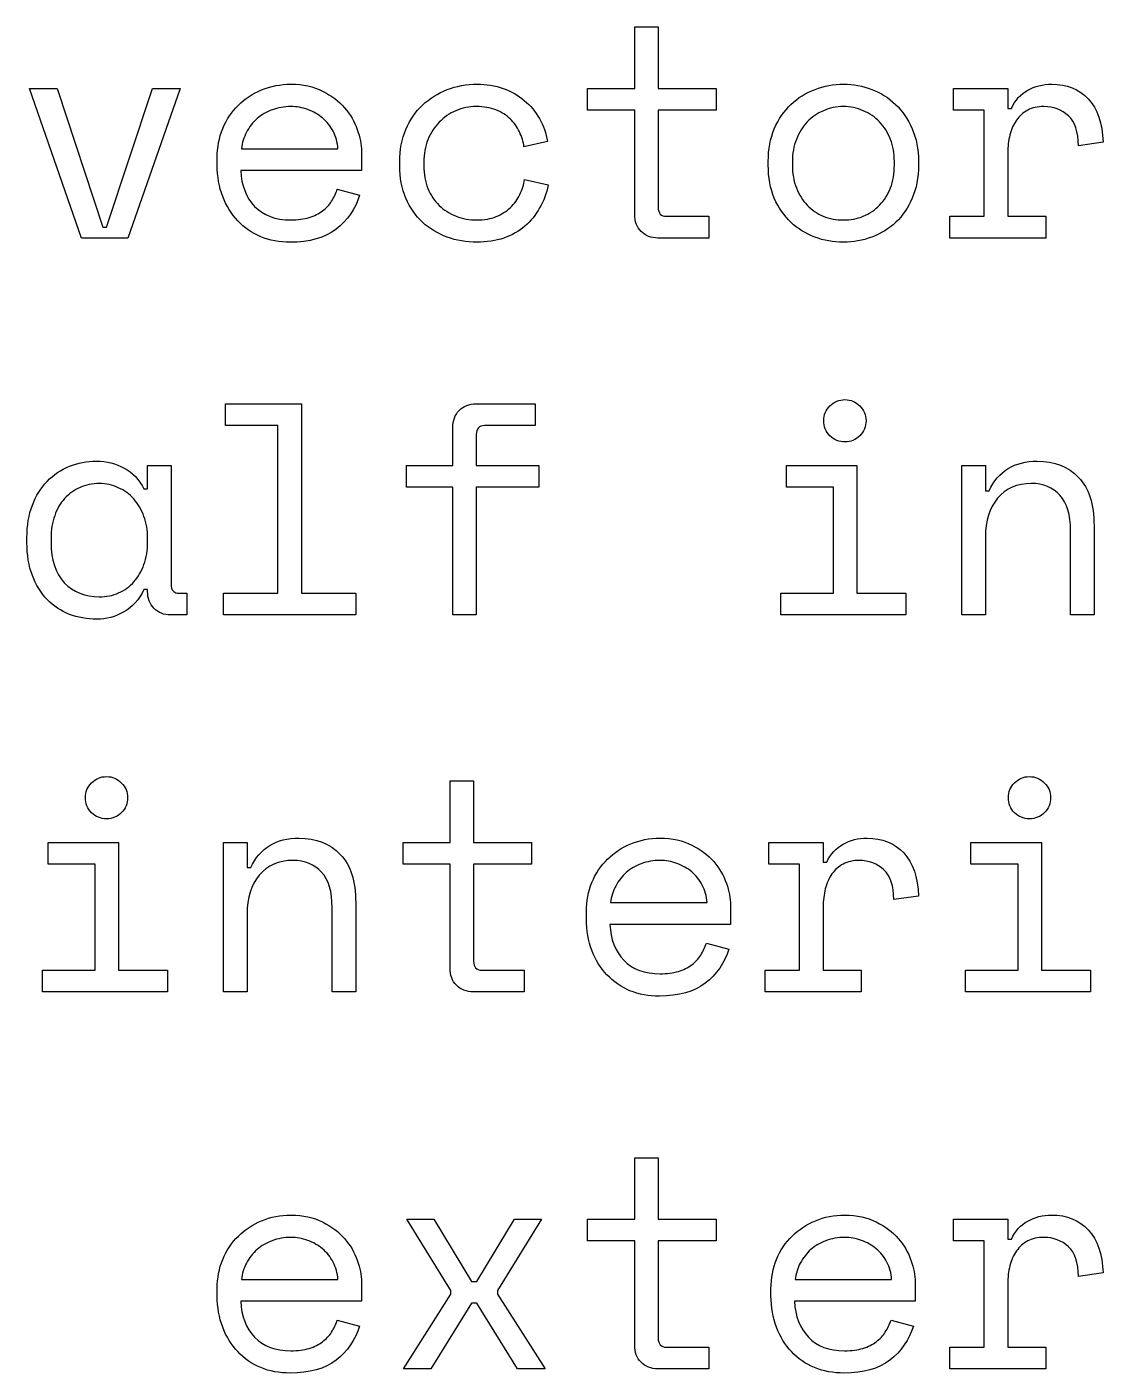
# Model space of a CAD drawing. Extents: x 0 to 841, y 0 to 662.
# Drawn here: x 206.97 to 222.07, y 611.16 to 630.06 of the extents above; entities that cross this region are included whole.
import ezdxf

# ---------------------------------------------------------------- set-up
doc = ezdxf.new("R2010")
doc.units = 0
doc.layers.get('0').update_dxf_attribs({"linetype": 'CONTINUOUS'})

msp = doc.modelspace()

# ---------------------------------------------------------------- linework, layer by layer
at = {"color": 4}
for points in [[(214.838522, 629.197337), (215.498921, 629.197337), (215.498921, 630.060937), (215.829121, 630.060937), (215.829121, 629.197337), (216.641921, 629.197337), (216.641921, 628.892537), (215.829121, 628.892537), (215.829121, 627.529404)], [(215.498921, 627.427804), (215.498921, 628.892537), (214.838522, 628.892537), (214.838522, 629.197337)], [(220.735551, 628.291404), (220.735551, 627.402404), (221.268951, 627.402404), (221.268951, 627.097604), (219.922751, 627.097604), (219.922751, 627.402404), (220.405351, 627.402404), (220.405351, 628.892537), (219.973551, 628.892537), (219.973551, 629.197337)], [(219.973551, 629.197337), (220.735551, 629.197337), (220.735551, 628.917937), (220.786351, 628.917937)], [(209.978661, 628.35067), (211.333328, 628.35067)], [(214.275491, 628.45227), (213.945291, 628.37607)], [(222.073284, 628.443804), (221.72615, 628.393004)], [(209.639995, 628.12207), (209.639995, 628.22367)], [(211.663528, 628.316804), (211.663528, 628.04587), (209.970195, 628.04587)], [(212.201158, 628.113604), (212.201158, 628.164404)], [(212.539825, 628.164404), (212.539825, 628.113604)], [(217.374288, 628.12207), (217.374288, 628.17287)], [(217.712954, 628.17287), (217.712954, 628.12207)], [(219.14382, 628.12207), (219.14382, 628.17287)], [(219.482487, 628.17287), (219.482487, 628.12207)], [(211.324861, 627.783404), (211.638128, 627.698737)], [(213.953758, 627.91887), (214.283958, 627.84267)], [(215.943421, 627.402404), (216.540321, 627.402404), (216.540321, 627.097604), (215.824888, 627.097604)], [(213.272191, 624.769271), (214.101924, 624.769271), (214.101924, 624.464471), (213.390725, 624.464471)], [(212.298525, 623.905672), (212.946225, 623.905672), (212.946225, 624.439071)], [(213.276425, 624.337471), (213.276425, 623.905672), (214.152724, 623.905672), (214.152724, 623.600872), (213.276425, 623.600872), (213.276425, 621.805939), (212.946225, 621.805939), (212.946225, 623.600872), (212.298525, 623.600872), (212.298525, 623.905672)], [(208.611298, 623.575472), (208.662098, 623.575472), (208.662098, 623.905672), (208.992298, 623.905672), (208.992298, 622.237739)], [(220.422284, 621.805939), (220.092084, 621.805939), (220.092084, 623.905672), (220.422284, 623.905672), (220.422284, 623.550072), (220.473084, 623.550072)], [(221.946284, 623.059005), (221.946284, 621.805939), (221.616084, 621.805939), (221.616084, 622.991272)], [(206.968765, 622.821938), (206.968765, 622.889672)], [(207.307432, 622.889672), (207.307432, 622.821938)], [(208.662098, 622.830405), (208.662098, 622.881205)], [(220.422284, 622.898138), (220.422284, 621.805939)], [(208.662098, 622.161539), (208.611298, 622.161539)], [(208.662098, 622.136139), (208.662098, 622.161539)], [(209.106598, 622.110739), (209.212431, 622.110739), (209.212431, 621.805939), (208.988064, 621.805939)]]:
    msp.add_lwpolyline(points, dxfattribs=at)
for points in [[(208.386931, 627.097604), (207.734998, 627.097604), (207.002632, 629.197337), (207.392098, 629.197337), (208.035565, 627.250004), (208.086365, 627.250004), (208.729831, 629.197337), (209.119298, 629.197337)], [(210.672928, 628.943337)], [(218.428387, 627.351604)], [(209.728895, 622.110739), (210.490895, 622.110739), (210.490895, 624.464471), (209.754295, 624.464471), (209.754295, 624.769271), (210.821095, 624.769271), (210.821095, 622.110739), (211.583094, 622.110739), (211.583094, 621.805939), (209.728895, 621.805939)], [(218.153221, 624.532205)], [(217.552088, 622.110739), (218.288687, 622.110739), (218.288687, 623.600872), (217.628287, 623.600872), (217.628287, 623.905672), (218.618887, 623.905672), (218.618887, 622.110739), (219.304687, 622.110739), (219.304687, 621.805939), (217.552088, 621.805939)], [(207.984765, 622.059939)]]:
    msp.add_lwpolyline(points, close=True, dxfattribs=at)
at = {"color": 1}
for points in [[(212.247725, 618.614005), (212.908125, 618.614005), (212.908125, 619.477605), (213.238325, 619.477605), (213.238325, 618.614005), (214.051124, 618.614005), (214.051124, 618.309205), (213.238325, 618.309205), (213.238325, 616.946072)], [(210.059095, 616.514272), (209.728895, 616.514272), (209.728895, 618.614005), (210.059095, 618.614005), (210.059095, 618.258405), (210.109895, 618.258405)], [(212.908125, 616.844472), (212.908125, 618.309205), (212.247725, 618.309205), (212.247725, 618.614005)], [(218.144754, 617.708072), (218.144754, 616.819072), (218.678154, 616.819072), (218.678154, 616.514272), (217.331954, 616.514272), (217.331954, 616.819072), (217.814554, 616.819072), (217.814554, 618.309205), (217.382754, 618.309205), (217.382754, 618.614005)], [(217.382754, 618.614005), (218.144754, 618.614005), (218.144754, 618.334605), (218.195554, 618.334605)], [(211.583094, 617.767339), (211.583094, 616.514272), (211.252894, 616.514272), (211.252894, 617.699605)], [(215.160255, 617.767339), (216.514921, 617.767339)], [(219.482487, 617.860472), (219.135354, 617.809672)], [(210.059095, 617.606472), (210.059095, 616.514272)], [(214.821588, 617.538739), (214.821588, 617.640339)], [(216.845121, 617.733472), (216.845121, 617.462539), (215.151788, 617.462539)], [(216.506454, 617.200072), (216.819721, 617.115405)], [(213.352625, 616.819072), (213.949524, 616.819072), (213.949524, 616.514272), (213.234091, 616.514272)]]:
    msp.add_lwpolyline(points, dxfattribs=at)
for points in [[(207.790031, 619.240538)], [(220.744017, 619.240538)], [(207.188898, 616.819072), (207.925498, 616.819072), (207.925498, 618.309205), (207.265098, 618.309205), (207.265098, 618.614005), (208.255698, 618.614005), (208.255698, 616.819072), (208.941498, 616.819072), (208.941498, 616.514272), (207.188898, 616.514272)], [(220.142884, 616.819072), (220.879484, 616.819072), (220.879484, 618.309205), (220.219084, 618.309205), (220.219084, 618.614005), (221.209684, 618.614005), (221.209684, 616.819072), (221.895484, 616.819072), (221.895484, 616.514272), (220.142884, 616.514272)], [(215.854521, 618.360005)]]:
    msp.add_lwpolyline(points, close=True, dxfattribs=at)
at = {"color": 5}
for points in [[(214.838522, 613.32234), (215.498921, 613.32234), (215.498921, 614.185939), (215.829121, 614.185939), (215.829121, 613.32234), (216.641921, 613.32234), (216.641921, 613.01754), (215.829121, 613.01754), (215.829121, 611.654407)], [(215.498921, 611.552807), (215.498921, 613.01754), (214.838522, 613.01754), (214.838522, 613.32234)], [(220.735551, 612.416407), (220.735551, 611.527407), (221.268951, 611.527407), (221.268951, 611.222607), (219.922751, 611.222607), (219.922751, 611.527407), (220.405351, 611.527407), (220.405351, 613.01754), (219.973551, 613.01754), (219.973551, 613.32234)], [(219.973551, 613.32234), (220.735551, 613.32234), (220.735551, 613.04294), (220.786351, 613.04294)], [(209.978661, 612.475673), (211.333328, 612.475673)], [(217.751054, 612.475673), (219.10572, 612.475673)], [(222.073284, 612.568807), (221.72615, 612.518007)], [(209.639995, 612.247073), (209.639995, 612.348673)], [(211.663528, 612.441807), (211.663528, 612.170873), (209.970195, 612.170873)], [(217.412388, 612.247073), (217.412388, 612.348673)], [(219.43592, 612.441807), (219.43592, 612.170873), (217.742587, 612.170873)], [(211.324861, 611.908407), (211.638128, 611.82374)], [(219.097254, 611.908407), (219.41052, 611.82374)], [(215.943421, 611.527407), (216.540321, 611.527407), (216.540321, 611.222607), (215.824888, 611.222607)]]:
    msp.add_lwpolyline(points, dxfattribs=at)
for points in [[(213.814058, 613.32234), (214.190824, 613.32234), (213.572758, 612.323273), (213.572758, 612.272473), (214.241624, 611.222607), (213.856391, 611.222607), (213.284891, 612.145473), (213.208691, 612.145473), (212.637191, 611.222607), (212.251958, 611.222607), (212.920825, 612.272473), (212.920825, 612.323273), (212.302758, 613.32234), (212.679525, 613.32234), (213.208691, 612.450273), (213.284891, 612.450273)], [(210.672928, 613.06834)], [(218.445321, 613.06834)]]:
    msp.add_lwpolyline(points, close=True, dxfattribs=at)
at = {"color": 4}
for points in [[(209.936328, 628.96027), (210.029461, 629.053403), (210.138117, 629.12537), (210.262295, 629.17617)], [(210.262295, 629.17617), (210.389295, 629.229792), (210.526172, 629.256603), (210.672928, 629.256603)], [(210.672928, 629.256603), (210.845083, 629.256603), (210.99325, 629.224148), (211.117428, 629.159237)], [(211.117428, 629.159237), (211.244428, 629.097148), (211.347439, 629.019537), (211.426461, 628.926404)], [(212.522891, 628.964504), (212.621669, 629.057637), (212.735969, 629.129603), (212.865791, 629.180403)], [(212.865791, 629.180403), (212.998436, 629.231203), (213.138136, 629.256603), (213.284891, 629.256603)], [(213.284891, 629.256603), (213.417536, 629.256603), (213.540302, 629.236848), (213.653191, 629.197337)], [(213.653191, 629.197337), (213.76608, 629.157826), (213.864858, 629.101381), (213.949524, 629.028003)], [(217.691787, 628.97297), (217.790565, 629.066103), (217.903454, 629.136659), (218.030454, 629.184637)], [(218.030454, 629.184637), (218.157454, 629.232615), (218.290098, 629.256603), (218.428387, 629.256603)], [(218.428387, 629.256603), (218.566676, 629.256603), (218.699321, 629.232615), (218.82632, 629.184637)], [(218.82632, 629.184637), (218.95332, 629.136659), (219.064798, 629.066103), (219.160754, 628.97297)], [(220.786351, 628.917937), (220.839973, 629.033648), (220.916173, 629.118315), (221.014951, 629.171937)], [(221.014951, 629.171937), (221.113728, 629.228381), (221.226617, 629.256603), (221.353617, 629.256603)], [(221.353617, 629.256603), (221.565284, 629.256603), (221.736028, 629.187459), (221.86585, 629.04917)], [(209.716195, 628.634304), (209.769817, 628.761304), (209.843195, 628.869959), (209.936328, 628.96027)], [(210.672928, 628.943337), (210.579795, 628.943337), (210.492306, 628.927815), (210.410461, 628.89677)], [(210.909995, 628.901004), (210.833795, 628.929226), (210.754772, 628.943337), (210.672928, 628.943337)], [(211.426461, 628.926404), (211.508306, 628.83327), (211.567572, 628.73167), (211.604261, 628.621604)], [(212.285825, 628.621604), (212.345092, 628.75707), (212.424114, 628.87137), (212.522891, 628.964504)], [(213.276425, 628.943337), (213.174825, 628.943337), (213.078869, 628.923581), (212.988558, 628.88407)], [(213.551591, 628.89677), (213.472569, 628.927815), (213.380847, 628.943337), (213.276425, 628.943337)], [(213.949524, 629.028003), (214.037013, 628.957448), (214.107569, 628.872781), (214.161191, 628.774004)], [(217.458954, 628.63007), (217.518221, 628.765537), (217.595832, 628.879837), (217.691787, 628.97297)], [(218.428387, 628.943337), (218.32961, 628.943337), (218.236476, 628.923581), (218.148987, 628.88407)], [(218.707787, 628.88407), (218.620298, 628.923581), (218.527165, 628.943337), (218.428387, 628.943337)], [(219.160754, 628.97297), (219.259531, 628.879837), (219.337143, 628.765537), (219.393587, 628.63007)], [(221.243551, 628.943337), (221.156062, 628.943337), (221.079862, 628.926404), (221.014951, 628.892537)], [(221.58645, 628.812104), (221.493317, 628.899592), (221.379017, 628.943337), (221.243551, 628.943337)], [(221.86585, 629.04917), (221.995673, 628.910881), (222.064817, 628.709092), (222.073284, 628.443804)], [(210.198795, 628.774004), (210.139528, 628.720381), (210.090139, 628.656881), (210.050628, 628.583504)], [(210.410461, 628.89677), (210.331439, 628.868548), (210.260884, 628.827626), (210.198795, 628.774004)], [(211.117428, 628.78247), (211.058161, 628.83327), (210.989017, 628.872781), (210.909995, 628.901004)], [(211.265594, 628.596204), (211.228906, 628.669581), (211.179517, 628.73167), (211.117428, 628.78247)], [(212.755725, 628.723204), (212.687991, 628.65547), (212.634369, 628.573626), (212.594858, 628.47767)], [(212.988558, 628.88407), (212.901069, 628.847381), (212.823458, 628.793759), (212.755725, 628.723204)], [(213.750558, 628.76977), (213.696936, 628.823392), (213.630613, 628.865726), (213.551591, 628.89677)], [(213.881791, 628.587737), (213.850747, 628.658292), (213.807002, 628.71897), (213.750558, 628.76977)], [(214.161191, 628.774004), (214.217635, 628.675226), (214.255735, 628.567981), (214.275491, 628.45227)], [(217.920387, 628.727437), (217.855476, 628.659704), (217.804676, 628.577859), (217.767987, 628.481904)], [(218.148987, 628.88407), (218.061498, 628.847381), (217.985298, 628.79517), (217.920387, 628.727437)], [(218.936387, 628.727437), (218.871476, 628.79517), (218.795276, 628.847381), (218.707787, 628.88407)], [(219.088787, 628.481904), (219.052098, 628.577859), (219.001298, 628.659704), (218.936387, 628.727437)], [(220.858317, 628.752837), (220.815984, 628.69357), (220.78494, 628.624426), (220.765184, 628.545404)], [(221.014951, 628.892537), (220.952862, 628.85867), (220.900651, 628.812104), (220.858317, 628.752837)], [(221.72615, 628.393004), (221.72615, 628.587737), (221.679584, 628.727437), (221.58645, 628.812104)], [(209.639995, 628.22367), (209.639995, 628.370426), (209.665395, 628.507304), (209.716195, 628.634304)], [(210.050628, 628.583504), (210.013939, 628.512948), (209.98995, 628.435337), (209.978661, 628.35067)], [(211.333328, 628.35067), (211.327683, 628.440981), (211.305106, 628.522826), (211.265594, 628.596204)], [(211.604261, 628.621604), (211.643772, 628.511537), (211.663528, 628.409937), (211.663528, 628.316804)], [(212.201158, 628.164404), (212.201158, 628.333737), (212.22938, 628.486137), (212.285825, 628.621604)], [(213.945291, 628.37607), (213.936824, 628.449448), (213.915658, 628.520004), (213.881791, 628.587737)], [(217.374288, 628.17287), (217.374288, 628.345026), (217.40251, 628.497426), (217.458954, 628.63007)], [(219.393587, 628.63007), (219.452854, 628.497426), (219.482487, 628.345026), (219.482487, 628.17287)], [(220.765184, 628.545404), (220.745428, 628.466381), (220.735551, 628.381715), (220.735551, 628.291404)], [(212.594858, 628.47767), (212.558169, 628.381715), (212.539825, 628.277293), (212.539825, 628.164404)], [(217.767987, 628.481904), (217.731299, 628.38877), (217.712954, 628.285759), (217.712954, 628.17287)], [(219.14382, 628.17287), (219.14382, 628.285759), (219.125476, 628.38877), (219.088787, 628.481904)], [(209.716195, 627.681804), (209.665395, 627.814448), (209.639995, 627.961204), (209.639995, 628.12207)], [(209.970195, 628.04587), (209.978661, 627.837026), (210.043573, 627.669104), (210.164928, 627.542104)], [(212.285825, 627.656404), (212.22938, 627.789048), (212.201158, 627.941448), (212.201158, 628.113604)], [(212.539825, 628.113604), (212.539825, 627.99507), (212.558169, 627.887826), (212.594858, 627.79187)], [(217.458954, 627.656404), (217.40251, 627.79187), (217.374288, 627.947093), (217.374288, 628.12207)], [(217.712954, 628.12207), (217.712954, 628.003537), (217.731299, 627.896293), (217.767987, 627.800337)], [(219.088787, 627.800337), (219.125476, 627.896293), (219.14382, 628.003537), (219.14382, 628.12207)], [(219.482487, 628.12207), (219.482487, 627.947093), (219.452854, 627.79187), (219.393587, 627.656404)], [(211.244428, 627.614071), (211.278294, 627.667693), (211.305106, 627.724137), (211.324861, 627.783404)], [(212.594858, 627.79187), (212.634369, 627.698737), (212.687991, 627.619715), (212.755725, 627.554804)], [(213.886024, 627.707204), (213.919891, 627.774937), (213.942469, 627.845493), (213.953758, 627.91887)], [(214.283958, 627.84267), (214.26138, 627.726959), (214.221869, 627.619715), (214.165424, 627.520937)], [(217.767987, 627.800337), (217.804676, 627.707204), (217.855476, 627.626771), (217.920387, 627.559037)], [(218.936387, 627.559037), (219.001298, 627.626771), (219.052098, 627.707204), (219.088787, 627.800337)], [(209.927861, 627.338904), (209.83755, 627.434859), (209.766995, 627.549159), (209.716195, 627.681804)], [(211.117428, 627.478604), (211.17105, 627.518115), (211.213383, 627.563271), (211.244428, 627.614071)], [(211.638128, 627.698737), (211.578861, 627.504004), (211.468794, 627.344548), (211.307928, 627.220371)], [(212.522891, 627.317737), (212.424114, 627.410871), (212.345092, 627.523759), (212.285825, 627.656404)], [(213.754791, 627.525171), (213.811236, 627.578793), (213.85498, 627.639471), (213.886024, 627.707204)], [(217.691787, 627.317737), (217.595832, 627.410871), (217.518221, 627.523759), (217.458954, 627.656404)], [(219.393587, 627.656404), (219.337143, 627.523759), (219.260943, 627.410871), (219.164987, 627.317737)], [(210.164928, 627.542104), (210.286284, 627.415104), (210.455617, 627.351604), (210.672928, 627.351604)], [(210.931161, 627.385471), (211.004539, 627.408048), (211.066628, 627.439093), (211.117428, 627.478604)], [(212.755725, 627.554804), (212.823458, 627.489893), (212.90248, 627.439093), (212.992791, 627.402404)], [(212.992791, 627.402404), (213.083102, 627.368537), (213.180469, 627.351604), (213.284891, 627.351604)], [(213.555825, 627.398171), (213.634847, 627.432037), (213.701169, 627.474371), (213.754791, 627.525171)], [(214.165424, 627.520937), (214.111802, 627.422159), (214.042658, 627.336082), (213.957991, 627.262704)], [(215.587821, 627.190737), (215.528555, 627.252826), (215.498921, 627.331848), (215.498921, 627.427804)], [(215.829121, 627.529404), (215.829121, 627.444737), (215.867221, 627.402404), (215.943421, 627.402404)], [(217.920387, 627.559037), (217.985298, 627.491304), (218.060087, 627.439093), (218.144754, 627.402404)], [(218.144754, 627.402404), (218.232243, 627.368537), (218.326787, 627.351604), (218.428387, 627.351604)], [(218.428387, 627.351604), (218.529987, 627.351604), (218.623121, 627.368537), (218.707787, 627.402404)], [(218.707787, 627.402404), (218.795276, 627.439093), (218.871476, 627.491304), (218.936387, 627.559037)], [(210.249595, 627.114537), (210.125417, 627.16816), (210.018173, 627.242948), (209.927861, 627.338904)], [(211.307928, 627.220371), (211.149883, 627.099015), (210.935395, 627.038337), (210.664461, 627.038337)], [(210.672928, 627.351604), (210.771706, 627.351604), (210.857783, 627.362893), (210.931161, 627.385471)], [(212.865791, 627.110304), (212.735969, 627.158282), (212.621669, 627.227426), (212.522891, 627.317737)], [(213.284891, 627.351604), (213.389313, 627.351604), (213.479625, 627.367126), (213.555825, 627.398171)], [(213.957991, 627.262704), (213.873324, 627.192148), (213.774547, 627.137115), (213.661658, 627.097604)], [(218.026221, 627.110304), (217.899221, 627.158282), (217.787743, 627.227426), (217.691787, 627.317737)], [(219.164987, 627.317737), (219.069032, 627.227426), (218.956143, 627.158282), (218.82632, 627.110304)], [(210.664461, 627.038337), (210.514884, 627.038337), (210.376595, 627.063737), (210.249595, 627.114537)], [(213.284891, 627.038337), (213.138136, 627.038337), (212.998436, 627.062326), (212.865791, 627.110304)], [(213.661658, 627.097604), (213.548769, 627.058093), (213.42318, 627.038337), (213.284891, 627.038337)], [(215.824888, 627.097604), (215.728932, 627.097604), (215.64991, 627.128648), (215.587821, 627.190737)], [(218.428387, 627.038337), (218.287276, 627.038337), (218.153221, 627.062326), (218.026221, 627.110304)], [(218.82632, 627.110304), (218.699321, 627.062326), (218.566676, 627.038337), (218.428387, 627.038337)], [(213.035125, 624.676138), (213.097214, 624.738227), (213.176236, 624.769271), (213.272191, 624.769271)], [(218.237887, 624.739638), (218.297154, 624.798905), (218.36771, 624.828538), (218.449554, 624.828538)], [(218.449554, 624.828538), (218.531398, 624.828538), (218.600543, 624.798905), (218.656987, 624.739638)], [(212.946225, 624.439071), (212.946225, 624.535027), (212.975858, 624.614049), (213.035125, 624.676138)], [(218.153221, 624.532205), (218.153221, 624.614049), (218.181443, 624.683194), (218.237887, 624.739638)], [(218.656987, 624.739638), (218.716254, 624.683194), (218.745887, 624.614049), (218.745887, 624.532205)], [(213.390725, 624.464471), (213.314525, 624.464471), (213.276425, 624.422138), (213.276425, 624.337471)], [(218.237887, 624.320538), (218.181443, 624.379805), (218.153221, 624.45036), (218.153221, 624.532205)], [(218.745887, 624.532205), (218.745887, 624.45036), (218.716254, 624.379805), (218.656987, 624.320538)], [(218.449554, 624.235871), (218.36771, 624.235871), (218.297154, 624.264094), (218.237887, 624.320538)], [(218.656987, 624.320538), (218.600543, 624.264094), (218.531398, 624.235871), (218.449554, 624.235871)], [(207.252398, 623.681305), (207.342709, 623.774438), (207.447131, 623.844994), (207.565665, 623.892972)], [(207.565665, 623.892972), (207.684198, 623.940949), (207.809787, 623.964938), (207.942431, 623.964938)], [(207.942431, 623.964938), (208.086365, 623.964938), (208.216187, 623.932483), (208.331898, 623.867572)], [(208.331898, 623.867572), (208.450431, 623.805483), (208.543565, 623.708116), (208.611298, 623.575472)], [(220.473084, 623.550072), (220.602906, 623.826649), (220.828684, 623.964938), (221.150417, 623.964938)], [(221.150417, 623.964938), (221.393128, 623.964938), (221.58645, 623.888738), (221.730384, 623.736338)], [(207.044965, 623.346872), (207.095765, 623.479516), (207.164909, 623.590994), (207.252398, 623.681305)], [(207.984765, 623.651672), (207.885987, 623.651672), (207.795676, 623.633327), (207.713831, 623.596638)], [(208.251465, 623.592405), (208.16962, 623.631916), (208.08072, 623.651672), (207.984765, 623.651672)], [(221.065751, 623.651672), (220.865373, 623.651672), (220.707328, 623.582527), (220.591617, 623.444238)], [(221.467917, 623.486572), (221.369139, 623.596638), (221.235084, 623.651672), (221.065751, 623.651672)], [(221.730384, 623.736338), (221.874317, 623.586761), (221.946284, 623.360983), (221.946284, 623.059005)], [(207.497931, 623.440005), (207.438665, 623.375094), (207.392098, 623.294661), (207.358231, 623.198705)], [(207.713831, 623.596638), (207.631987, 623.559949), (207.56002, 623.507738), (207.497931, 623.440005)], [(208.467365, 623.435772), (208.408098, 623.503505), (208.336131, 623.555716), (208.251465, 623.592405)], [(208.611298, 623.190238), (208.577431, 623.286194), (208.529453, 623.368038), (208.467365, 623.435772)], [(220.591617, 623.444238), (220.478729, 623.308772), (220.422284, 623.126738), (220.422284, 622.898138)], [(221.616084, 622.991272), (221.616084, 623.211405), (221.566695, 623.376505), (221.467917, 623.486572)], [(206.968765, 622.889672), (206.968765, 623.061827), (206.994165, 623.214227), (207.044965, 623.346872)], [(207.358231, 623.198705), (207.324365, 623.105572), (207.307432, 623.002561), (207.307432, 622.889672)], [(208.662098, 622.881205), (208.662098, 622.994094), (208.645164, 623.097105), (208.611298, 623.190238)], [(207.044965, 622.360505), (206.994165, 622.49315), (206.968765, 622.646961), (206.968765, 622.821938)], [(207.307432, 622.821938), (207.307432, 622.58205), (207.36952, 622.394372), (207.493698, 622.258905)], [(208.611298, 622.512905), (208.645164, 622.608861), (208.662098, 622.714694), (208.662098, 622.830405)], [(208.471598, 622.271605), (208.530865, 622.339339), (208.577431, 622.419772), (208.611298, 622.512905)], [(207.252398, 622.021839), (207.164909, 622.114972), (207.095765, 622.227861), (207.044965, 622.360505)], [(207.493698, 622.258905), (207.620698, 622.126261), (207.784387, 622.059939), (207.984765, 622.059939)], [(207.984765, 622.059939), (208.083542, 622.059939), (208.173854, 622.078283), (208.255698, 622.114972)], [(208.255698, 622.114972), (208.340365, 622.151661), (208.412331, 622.203872), (208.471598, 622.271605)], [(208.611298, 622.161539), (208.543565, 622.020428), (208.44902, 621.916005), (208.327665, 621.848272)], [(208.750998, 621.899072), (208.691731, 621.961161), (208.662098, 622.040183), (208.662098, 622.136139)], [(208.992298, 622.237739), (208.992298, 622.153072), (209.030398, 622.110739), (209.106598, 622.110739)], [(207.565665, 621.814405), (207.447131, 621.862383), (207.342709, 621.931528), (207.252398, 622.021839)], [(207.950898, 621.746672), (207.812609, 621.746672), (207.684198, 621.76925), (207.565665, 621.814405)], [(208.327665, 621.848272), (208.209131, 621.780539), (208.083542, 621.746672), (207.950898, 621.746672)], [(208.988064, 621.805939), (208.892109, 621.805939), (208.813087, 621.836983), (208.750998, 621.899072)]]:
    msp.add_open_spline(points, degree=3, dxfattribs=at)
at = {"color": 1}
for points in [[(207.874698, 619.447971), (207.933965, 619.507238), (208.00452, 619.536871), (208.086365, 619.536871)], [(208.086365, 619.536871), (208.168209, 619.536871), (208.237353, 619.507238), (208.293798, 619.447971)], [(220.828684, 619.447971), (220.887951, 619.507238), (220.958506, 619.536871), (221.040351, 619.536871)], [(221.040351, 619.536871), (221.122195, 619.536871), (221.191339, 619.507238), (221.247784, 619.447971)], [(207.790031, 619.240538), (207.790031, 619.322383), (207.818254, 619.391527), (207.874698, 619.447971)], [(208.293798, 619.447971), (208.353065, 619.391527), (208.382698, 619.322383), (208.382698, 619.240538)], [(220.744017, 619.240538), (220.744017, 619.322383), (220.77224, 619.391527), (220.828684, 619.447971)], [(221.247784, 619.447971), (221.307051, 619.391527), (221.336684, 619.322383), (221.336684, 619.240538)], [(207.874698, 619.028872), (207.818254, 619.088138), (207.790031, 619.158694), (207.790031, 619.240538)], [(208.382698, 619.240538), (208.382698, 619.158694), (208.353065, 619.088138), (208.293798, 619.028872)], [(220.828684, 619.028872), (220.77224, 619.088138), (220.744017, 619.158694), (220.744017, 619.240538)], [(221.336684, 619.240538), (221.336684, 619.158694), (221.307051, 619.088138), (221.247784, 619.028872)], [(208.086365, 618.944205), (208.00452, 618.944205), (207.933965, 618.972427), (207.874698, 619.028872)], [(208.293798, 619.028872), (208.237353, 618.972427), (208.168209, 618.944205), (208.086365, 618.944205)], [(221.040351, 618.944205), (220.958506, 618.944205), (220.887951, 618.972427), (220.828684, 619.028872)], [(221.247784, 619.028872), (221.191339, 618.972427), (221.122195, 618.944205), (221.040351, 618.944205)], [(210.109895, 618.258405), (210.239717, 618.534983), (210.465495, 618.673272), (210.787228, 618.673272)], [(210.787228, 618.673272), (211.029939, 618.673272), (211.223261, 618.597072), (211.367194, 618.444672)], [(215.117921, 618.376938), (215.211055, 618.470072), (215.31971, 618.542038), (215.443888, 618.592838)], [(215.443888, 618.592838), (215.570888, 618.64646), (215.707766, 618.673272), (215.854521, 618.673272)], [(215.854521, 618.673272), (216.026677, 618.673272), (216.174843, 618.640816), (216.299021, 618.575905)], [(216.299021, 618.575905), (216.426021, 618.513816), (216.529032, 618.436205), (216.608054, 618.343072)], [(218.195554, 618.334605), (218.249176, 618.450316), (218.325376, 618.534983), (218.424154, 618.588605)], [(218.424154, 618.588605), (218.522932, 618.645049), (218.635821, 618.673272), (218.762821, 618.673272)], [(218.762821, 618.673272), (218.974487, 618.673272), (219.145232, 618.604127), (219.275054, 618.465838)], [(210.702561, 618.360005), (210.502184, 618.360005), (210.344139, 618.290861), (210.228428, 618.152572)], [(211.104728, 618.194905), (211.00595, 618.304972), (210.871895, 618.360005), (210.702561, 618.360005)], [(211.367194, 618.444672), (211.511128, 618.295094), (211.583094, 618.069316), (211.583094, 617.767339)], [(214.897788, 618.050972), (214.95141, 618.177972), (215.024788, 618.286627), (215.117921, 618.376938)], [(215.854521, 618.360005), (215.761388, 618.360005), (215.673899, 618.344483), (215.592055, 618.313438)], [(216.091588, 618.317672), (216.015388, 618.345894), (215.936366, 618.360005), (215.854521, 618.360005)], [(216.608054, 618.343072), (216.689899, 618.249938), (216.749165, 618.148338), (216.785854, 618.038272)], [(218.652754, 618.360005), (218.565265, 618.360005), (218.489065, 618.343072), (218.424154, 618.309205)], [(218.995654, 618.228772), (218.90252, 618.316261), (218.788221, 618.360005), (218.652754, 618.360005)], [(219.275054, 618.465838), (219.404876, 618.327549), (219.47402, 618.125761), (219.482487, 617.860472)], [(210.228428, 618.152572), (210.115539, 618.017105), (210.059095, 617.835072), (210.059095, 617.606472)], [(211.252894, 617.699605), (211.252894, 617.919738), (211.203506, 618.084838), (211.104728, 618.194905)], [(215.380388, 618.190672), (215.321121, 618.13705), (215.271733, 618.07355), (215.232221, 618.000172)], [(215.592055, 618.313438), (215.513032, 618.285216), (215.442477, 618.244294), (215.380388, 618.190672)], [(216.299021, 618.199138), (216.239755, 618.249938), (216.17061, 618.289449), (216.091588, 618.317672)], [(216.447188, 618.012872), (216.410499, 618.08625), (216.36111, 618.148338), (216.299021, 618.199138)], [(218.267521, 618.169505), (218.225187, 618.110238), (218.194143, 618.041094), (218.174387, 617.962072)], [(218.424154, 618.309205), (218.362065, 618.275338), (218.309854, 618.228772), (218.267521, 618.169505)], [(219.135354, 617.809672), (219.135354, 618.004405), (219.088787, 618.144105), (218.995654, 618.228772)], [(214.821588, 617.640339), (214.821588, 617.787094), (214.846988, 617.923972), (214.897788, 618.050972)], [(215.232221, 618.000172), (215.195533, 617.929616), (215.171544, 617.852005), (215.160255, 617.767339)], [(216.514921, 617.767339), (216.509277, 617.85765), (216.486699, 617.939494), (216.447188, 618.012872)], [(216.785854, 618.038272), (216.825365, 617.928205), (216.845121, 617.826605), (216.845121, 617.733472)], [(218.174387, 617.962072), (218.154632, 617.88305), (218.144754, 617.798383), (218.144754, 617.708072)], [(214.897788, 617.098472), (214.846988, 617.231116), (214.821588, 617.377872), (214.821588, 617.538739)], [(215.151788, 617.462539), (215.160255, 617.253694), (215.225166, 617.085772), (215.346521, 616.958772)], [(216.426021, 617.030739), (216.459888, 617.084361), (216.486699, 617.140805), (216.506454, 617.200072)], [(215.109455, 616.755572), (215.019144, 616.851528), (214.948588, 616.965828), (214.897788, 617.098472)], [(216.299021, 616.895272), (216.352643, 616.934783), (216.394977, 616.979939), (216.426021, 617.030739)], [(216.819721, 617.115405), (216.760454, 616.920672), (216.650388, 616.761217), (216.489521, 616.637039)], [(212.997025, 616.607405), (212.937758, 616.669494), (212.908125, 616.748517), (212.908125, 616.844472)], [(213.238325, 616.946072), (213.238325, 616.861405), (213.276425, 616.819072), (213.352625, 616.819072)], [(215.346521, 616.958772), (215.467877, 616.831772), (215.63721, 616.768272), (215.854521, 616.768272)], [(216.112755, 616.802139), (216.186132, 616.824717), (216.248221, 616.855761), (216.299021, 616.895272)], [(215.431188, 616.531206), (215.30701, 616.584828), (215.199766, 616.659617), (215.109455, 616.755572)], [(216.489521, 616.637039), (216.331477, 616.515683), (216.116988, 616.455006), (215.846055, 616.455006)], [(215.854521, 616.768272), (215.953299, 616.768272), (216.039377, 616.779561), (216.112755, 616.802139)], [(213.234091, 616.514272), (213.138136, 616.514272), (213.059114, 616.545317), (212.997025, 616.607405)], [(215.846055, 616.455006), (215.696477, 616.455006), (215.558188, 616.480406), (215.431188, 616.531206)]]:
    msp.add_open_spline(points, degree=3, dxfattribs=at)
at = {"color": 5}
for points in [[(209.936328, 613.085273), (210.029461, 613.178406), (210.138117, 613.250373), (210.262295, 613.301173)], [(210.262295, 613.301173), (210.389295, 613.354795), (210.526172, 613.381606), (210.672928, 613.381606)], [(210.672928, 613.381606), (210.845083, 613.381606), (210.99325, 613.349151), (211.117428, 613.28424)], [(211.117428, 613.28424), (211.244428, 613.222151), (211.347439, 613.14454), (211.426461, 613.051406)], [(217.708721, 613.085273), (217.801854, 613.178406), (217.91051, 613.250373), (218.034687, 613.301173)], [(218.034687, 613.301173), (218.161687, 613.354795), (218.298565, 613.381606), (218.445321, 613.381606)], [(218.445321, 613.381606), (218.617476, 613.381606), (218.765643, 613.349151), (218.88982, 613.28424)], [(218.88982, 613.28424), (219.01682, 613.222151), (219.119832, 613.14454), (219.198854, 613.051406)], [(220.786351, 613.04294), (220.839973, 613.158651), (220.916173, 613.243317), (221.014951, 613.29694)], [(221.014951, 613.29694), (221.113728, 613.353384), (221.226617, 613.381606), (221.353617, 613.381606)], [(221.353617, 613.381606), (221.565284, 613.381606), (221.736028, 613.312462), (221.86585, 613.174173)], [(209.716195, 612.759307), (209.769817, 612.886306), (209.843195, 612.994962), (209.936328, 613.085273)], [(210.672928, 613.06834), (210.579795, 613.06834), (210.492306, 613.052818), (210.410461, 613.021773)], [(210.909995, 613.026006), (210.833795, 613.054229), (210.754772, 613.06834), (210.672928, 613.06834)], [(211.426461, 613.051406), (211.508306, 612.958273), (211.567572, 612.856673), (211.604261, 612.746607)], [(217.488588, 612.759307), (217.54221, 612.886306), (217.615587, 612.994962), (217.708721, 613.085273)], [(218.445321, 613.06834), (218.352187, 613.06834), (218.264698, 613.052818), (218.182854, 613.021773)], [(218.682387, 613.026006), (218.606187, 613.054229), (218.527165, 613.06834), (218.445321, 613.06834)], [(219.198854, 613.051406), (219.280698, 612.958273), (219.339965, 612.856673), (219.376654, 612.746607)], [(221.243551, 613.06834), (221.156062, 613.06834), (221.079862, 613.051406), (221.014951, 613.01754)], [(221.58645, 612.937106), (221.493317, 613.024595), (221.379017, 613.06834), (221.243551, 613.06834)], [(221.86585, 613.174173), (221.995673, 613.035884), (222.064817, 612.834095), (222.073284, 612.568807)], [(210.198795, 612.899006), (210.139528, 612.845384), (210.090139, 612.781884), (210.050628, 612.708507)], [(210.410461, 613.021773), (210.331439, 612.993551), (210.260884, 612.952629), (210.198795, 612.899006)], [(211.117428, 612.907473), (211.058161, 612.958273), (210.989017, 612.997784), (210.909995, 613.026006)], [(211.265594, 612.721207), (211.228906, 612.794584), (211.179517, 612.856673), (211.117428, 612.907473)], [(217.971187, 612.899006), (217.911921, 612.845384), (217.862532, 612.781884), (217.823021, 612.708507)], [(218.182854, 613.021773), (218.103832, 612.993551), (218.033276, 612.952629), (217.971187, 612.899006)], [(218.88982, 612.907473), (218.830554, 612.958273), (218.761409, 612.997784), (218.682387, 613.026006)], [(219.037987, 612.721207), (219.001298, 612.794584), (218.951909, 612.856673), (218.88982, 612.907473)], [(220.858317, 612.87784), (220.815984, 612.818573), (220.78494, 612.749429), (220.765184, 612.670407)], [(221.014951, 613.01754), (220.952862, 612.983673), (220.900651, 612.937106), (220.858317, 612.87784)], [(221.72615, 612.518007), (221.72615, 612.71274), (221.679584, 612.85244), (221.58645, 612.937106)], [(209.639995, 612.348673), (209.639995, 612.495429), (209.665395, 612.632307), (209.716195, 612.759307)], [(210.050628, 612.708507), (210.013939, 612.637951), (209.98995, 612.56034), (209.978661, 612.475673)], [(211.333328, 612.475673), (211.327683, 612.565984), (211.305106, 612.647829), (211.265594, 612.721207)], [(211.604261, 612.746607), (211.643772, 612.63654), (211.663528, 612.53494), (211.663528, 612.441807)], [(217.412388, 612.348673), (217.412388, 612.495429), (217.437788, 612.632307), (217.488588, 612.759307)], [(217.823021, 612.708507), (217.786332, 612.637951), (217.762343, 612.56034), (217.751054, 612.475673)], [(219.10572, 612.475673), (219.100076, 612.565984), (219.077498, 612.647829), (219.037987, 612.721207)], [(219.376654, 612.746607), (219.416165, 612.63654), (219.43592, 612.53494), (219.43592, 612.441807)], [(220.765184, 612.670407), (220.745428, 612.591384), (220.735551, 612.506718), (220.735551, 612.416407)], [(209.716195, 611.806807), (209.665395, 611.939451), (209.639995, 612.086207), (209.639995, 612.247073)], [(209.970195, 612.170873), (209.978661, 611.962029), (210.043573, 611.794107), (210.164928, 611.667107)], [(217.488588, 611.806807), (217.437788, 611.939451), (217.412388, 612.086207), (217.412388, 612.247073)], [(217.742587, 612.170873), (217.751054, 611.962029), (217.815965, 611.794107), (217.937321, 611.667107)], [(211.244428, 611.739073), (211.278294, 611.792696), (211.305106, 611.84914), (211.324861, 611.908407)], [(219.01682, 611.739073), (219.050687, 611.792696), (219.077498, 611.84914), (219.097254, 611.908407)], [(209.927861, 611.463907), (209.83755, 611.559862), (209.766995, 611.674162), (209.716195, 611.806807)], [(211.117428, 611.603607), (211.17105, 611.643118), (211.213383, 611.688273), (211.244428, 611.739073)], [(211.638128, 611.82374), (211.578861, 611.629007), (211.468794, 611.469551), (211.307928, 611.345374)], [(217.700254, 611.463907), (217.609943, 611.559862), (217.539388, 611.674162), (217.488588, 611.806807)], [(218.88982, 611.603607), (218.943443, 611.643118), (218.985776, 611.688273), (219.01682, 611.739073)], [(219.41052, 611.82374), (219.351254, 611.629007), (219.241187, 611.469551), (219.08032, 611.345374)], [(210.164928, 611.667107), (210.286284, 611.540107), (210.455617, 611.476607), (210.672928, 611.476607)], [(210.931161, 611.510474), (211.004539, 611.533051), (211.066628, 611.564096), (211.117428, 611.603607)], [(215.587821, 611.31574), (215.528555, 611.377829), (215.498921, 611.456851), (215.498921, 611.552807)], [(215.829121, 611.654407), (215.829121, 611.56974), (215.867221, 611.527407), (215.943421, 611.527407)], [(217.937321, 611.667107), (218.058676, 611.540107), (218.22801, 611.476607), (218.445321, 611.476607)], [(218.703554, 611.510474), (218.776932, 611.533051), (218.83902, 611.564096), (218.88982, 611.603607)], [(210.249595, 611.23954), (210.125417, 611.293162), (210.018173, 611.367951), (209.927861, 611.463907)], [(211.307928, 611.345374), (211.149883, 611.224018), (210.935395, 611.16334), (210.664461, 611.16334)], [(210.672928, 611.476607), (210.771706, 611.476607), (210.857783, 611.487896), (210.931161, 611.510474)], [(218.021987, 611.23954), (217.89781, 611.293162), (217.790565, 611.367951), (217.700254, 611.463907)], [(219.08032, 611.345374), (218.922276, 611.224018), (218.707787, 611.16334), (218.436854, 611.16334)], [(218.445321, 611.476607), (218.544098, 611.476607), (218.630176, 611.487896), (218.703554, 611.510474)], [(210.664461, 611.16334), (210.514884, 611.16334), (210.376595, 611.18874), (210.249595, 611.23954)], [(215.824888, 611.222607), (215.728932, 611.222607), (215.64991, 611.253651), (215.587821, 611.31574)], [(218.436854, 611.16334), (218.287276, 611.16334), (218.148987, 611.18874), (218.021987, 611.23954)]]:
    msp.add_open_spline(points, degree=3, dxfattribs=at)

doc.saveas('drawing.dxf')
